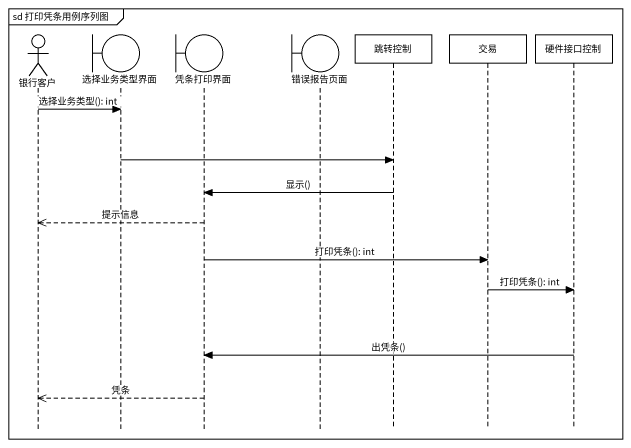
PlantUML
@startuml
mainframe sd 打印凭条用例序列图
hide footbox
actor 银行客户
boundary 选择业务类型界面
boundary 凭条打印界面
boundary 错误报告页面
participant 跳转控制
participant 交易
participant 硬件接口控制

银行客户 -> 选择业务类型界面 : 选择业务类型(): int
选择业务类型界面 -> 跳转控制
跳转控制 -> 凭条打印界面 : 显示()
凭条打印界面 -->> 银行客户 : 提示信息
凭条打印界面 -> 交易 : 打印凭条(): int
交易 -> 硬件接口控制 : 打印凭条(): int
硬件接口控制 -> 凭条打印界面 : 出凭条()
凭条打印界面 -->> 银行客户 : 凭条
@enduml
